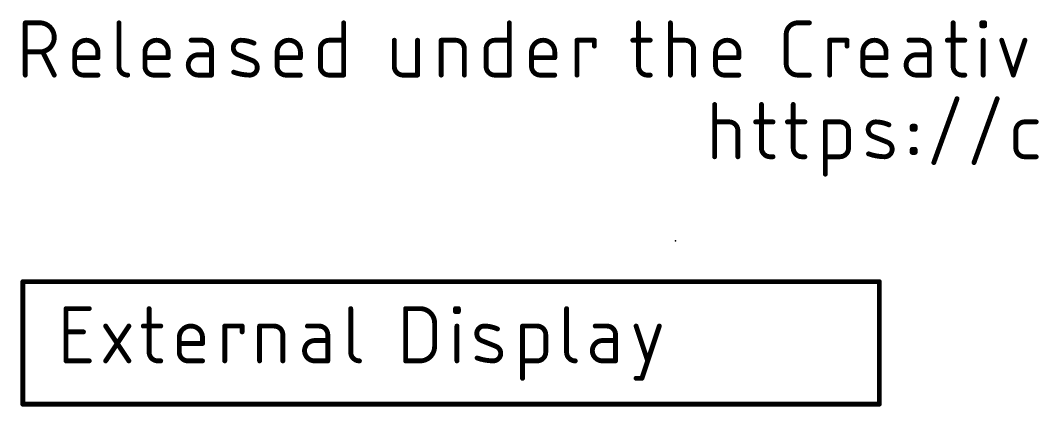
# Model space of a CAD drawing. Extents: x -31.8 to 54.9, y -15.3 to 25.5.
# Drawn here: x -31.83 to -0.12, y -15.32 to -3.3 of the extents above; entities that cross this region are included whole.
import ezdxf

# ---------------------------------------------------------------- set-up
doc = ezdxf.new("R2010")
doc.units = 0
doc.layers.add('23', color=53, linetype='CONTINUOUS')
doc.layers.add('51', color=53, linetype='CONTINUOUS')

msp = doc.modelspace()

# ---------------------------------------------------------------- linework, layer by layer
at = {"layer": '23'}
for p in [(-11.43, -10.16), (-19.05, -15.24)]:
    msp.add_point(p, dxfattribs=at)
at = {"layer": '51', "const_width": 0.1524}
for points in [[(-31.6738, -5.0038), (-31.6738, -3.3782)], [(-31.6738, -3.3782), (-31.2222, -3.3782)], [(-28.7553, -3.3782), (-28.7553, -4.7329)], [(-21.7593, -3.3782), (-21.7593, -5.0038)], [(-16.601, -3.3782), (-16.601, -5.0038)], [(-12.5759, -3.3782), (-12.5759, -4.7329)], [(-11.5847, -5.0038), (-11.5847, -3.3782)], [(-7.6183, -3.3782), (-7.2571, -3.3782)], [(-2.7803, -3.3782), (-2.7803, -4.7329)], [(-1.8899, -3.4685), (-1.8899, -3.3782)], [(-1.8899, -3.3782), (-1.7996, -3.3782)], [(-1.7996, -3.4685), (-1.8899, -3.4685)], [(-1.7996, -3.3782), (-1.7996, -3.4685)], [(-7.9796, -4.6426), (-7.9796, -3.7394)], [(-26.1464, -3.9201), (-26.5077, -3.9201)], [(-25.8755, -5.0038), (-25.8755, -4.191)], [(-22.4818, -4.7329), (-22.4818, -4.191)], [(-22.2108, -3.9201), (-21.7593, -3.9201)], [(-20.1819, -3.9201), (-20.1819, -4.7329)], [(-19.4594, -5.0038), (-19.4594, -3.9201)], [(-18.7229, -5.0038), (-18.7229, -3.9201)], [(-18.7229, -3.9201), (-18.2714, -3.9201)], [(-18.0005, -4.191), (-18.0005, -5.0038)], [(-17.3235, -4.7329), (-17.3235, -4.191)], [(-17.0525, -3.9201), (-16.601, -3.9201)], [(-14.494, -5.0038), (-14.494, -3.9201)], [(-14.494, -3.9201), (-13.9522, -3.9201)], [(-13.9522, -3.9201), (-13.9522, -4.1007)], [(-12.7565, -3.9201), (-12.2146, -3.9201)], [(-11.5847, -3.9201), (-11.1331, -3.9201)], [(-10.8622, -4.191), (-10.8622, -5.0038)], [(-6.6263, -5.0038), (-6.6263, -3.9201)], [(-6.6263, -3.9201), (-6.0845, -3.9201)], [(-6.0845, -3.9201), (-6.0845, -4.1007)], [(-3.7938, -3.9201), (-4.155, -3.9201)], [(-3.5229, -5.0038), (-3.5229, -4.191)], [(-2.9609, -3.9201), (-2.4191, -3.9201)], [(-1.8447, -5.0038), (-1.8447, -3.9201)], [(-1.2681, -3.9201), (-0.9069, -5.0038)], [(-0.9069, -5.0038), (-0.5456, -3.9201)], [(-31.2222, -4.2813), (-31.6738, -4.2813)], [(-30.7707, -5.0038), (-31.1319, -4.2813)], [(-30.1337, -4.7329), (-30.1337, -4.2813)], [(-29.4112, -4.4619), (-30.1337, -4.4619)], [(-29.4112, -4.2813), (-29.4112, -4.4619)], [(-27.9454, -4.7329), (-27.9454, -4.2813)], [(-27.2229, -4.4619), (-27.9454, -4.4619)], [(-27.2229, -4.2813), (-27.2229, -4.4619)], [(-25.8755, -4.3716), (-26.2819, -4.3716)], [(-24.5968, -4.5522), (-25.0484, -4.3716)], [(-23.8291, -4.7329), (-23.8291, -4.2813)], [(-23.1067, -4.4619), (-23.8291, -4.4619)], [(-23.1067, -4.2813), (-23.1067, -4.4619)], [(-15.9093, -4.7329), (-15.9093, -4.2813)], [(-15.1868, -4.4619), (-15.9093, -4.4619)], [(-15.1868, -4.2813), (-15.1868, -4.4619)], [(-10.1779, -4.7329), (-10.1779, -4.2813)], [(-9.4554, -4.4619), (-10.1779, -4.4619)], [(-9.4554, -4.2813), (-9.4554, -4.4619)], [(-5.5927, -4.7329), (-5.5927, -4.2813)], [(-4.8702, -4.4619), (-5.5927, -4.4619)], [(-4.8702, -4.2813), (-4.8702, -4.4619)], [(-3.5229, -4.3716), (-3.9293, -4.3716)], [(-29.4112, -5.0038), (-29.8628, -5.0038)], [(-27.2229, -5.0038), (-27.6744, -5.0038)], [(-26.2819, -5.0038), (-25.8755, -5.0038)], [(-23.1067, -5.0038), (-23.5582, -5.0038)], [(-21.7593, -5.0038), (-22.2108, -5.0038)], [(-19.9109, -5.0038), (-19.4594, -5.0038)], [(-16.601, -5.0038), (-17.0525, -5.0038)], [(-15.1868, -5.0038), (-15.6384, -5.0038)], [(-12.3049, -5.0038), (-12.2146, -5.0038)], [(-9.4554, -5.0038), (-9.907, -5.0038)], [(-7.2571, -5.0038), (-7.6183, -5.0038)], [(-4.8702, -5.0038), (-5.3218, -5.0038)], [(-3.9293, -5.0038), (-3.5229, -5.0038)], [(-2.5094, -5.0038), (-2.4191, -5.0038)], [(-3.3819, -7.7244), (-2.6594, -5.7376)], [(-2.1314, -7.7244), (-1.4089, -5.7376)], [(-10.2075, -7.5438), (-10.2075, -5.9182)], [(-8.7498, -5.9182), (-8.7498, -7.2729)], [(-7.7598, -5.9182), (-7.7598, -7.2729)], [(-10.2075, -6.4601), (-9.756, -6.4601)], [(-9.485, -6.731), (-9.485, -7.5438)], [(-8.9304, -6.4601), (-8.3886, -6.4601)], [(-7.9405, -6.4601), (-7.3986, -6.4601)], [(-6.7613, -8.0857), (-6.7613, -6.4601)], [(-6.7613, -6.4601), (-6.3098, -6.4601)], [(-6.0388, -6.731), (-6.0388, -7.2729)], [(-4.0558, -6.6858), (-4.0558, -6.5955)], [(-4.0558, -6.5955), (-3.9655, -6.5955)], [(-3.9655, -6.6858), (-4.0558, -6.6858)], [(-3.9655, -6.5955), (-3.9655, -6.6858)], [(-0.827, -7.2729), (-0.827, -6.731)], [(-0.5561, -6.4601), (-0.1949, -6.4601)], [(-4.8269, -7.0922), (-5.2785, -6.9116)], [(-4.0558, -7.4083), (-4.0558, -7.318)], [(-4.0558, -7.318), (-3.9655, -7.318)], [(-3.9655, -7.318), (-3.9655, -7.4083)], [(-8.4789, -7.5438), (-8.3886, -7.5438)], [(-7.4889, -7.5438), (-7.3986, -7.5438)], [(-6.3098, -7.5438), (-6.7613, -7.5438)], [(-3.9655, -7.4083), (-4.0558, -7.4083)], [(-0.1949, -7.5438), (-0.5561, -7.5438)], [(-31.75, -15.24), (-31.75, -11.43)], [(-31.75, -11.43), (-5.08, -11.43)], [(-5.08, -11.43), (-5.08, -15.24)], [(-30.4038, -13.8938), (-30.4038, -12.2682)], [(-30.4038, -12.2682), (-29.6813, -12.2682)], [(-27.8167, -12.2682), (-27.8167, -13.6229)], [(-21.5393, -12.2682), (-21.5393, -13.6229)], [(-19.8297, -13.8938), (-19.8297, -12.2682)], [(-19.8297, -12.2682), (-19.3781, -12.2682)], [(-18.277, -12.3585), (-18.277, -12.2682)], [(-18.277, -12.2682), (-18.1867, -12.2682)], [(-18.1867, -12.3585), (-18.277, -12.3585)], [(-18.1867, -12.2682), (-18.1867, -12.3585)], [(-14.8179, -12.2682), (-14.8179, -13.6229)], [(-18.9266, -12.7198), (-18.9266, -13.4422)], [(-30.4038, -12.9907), (-29.8619, -12.9907)], [(-29.1702, -13.8938), (-28.4477, -12.8101)], [(-29.1702, -12.8101), (-28.4477, -13.8938)], [(-27.9973, -12.8101), (-27.4554, -12.8101)], [(-25.4623, -13.8938), (-25.4623, -12.8101)], [(-25.4623, -12.8101), (-24.9204, -12.8101)], [(-24.9204, -12.8101), (-24.9204, -12.9907)], [(-24.3766, -13.8938), (-24.3766, -12.8101)], [(-24.3766, -12.8101), (-23.9251, -12.8101)], [(-22.5256, -12.8101), (-22.8868, -12.8101)], [(-18.2318, -13.8938), (-18.2318, -12.8101)], [(-16.1889, -14.4357), (-16.1889, -12.8101)], [(-16.1889, -12.8101), (-15.7374, -12.8101)], [(-13.5637, -12.8101), (-13.9249, -12.8101)], [(-12.6532, -12.8101), (-12.292, -13.8938)], [(-12.4726, -14.4357), (-11.9307, -12.8101)], [(-26.8776, -13.6229), (-26.8776, -13.1713)], [(-26.1551, -13.3519), (-26.8776, -13.3519)], [(-26.1551, -13.1713), (-26.1551, -13.3519)], [(-23.6541, -13.081), (-23.6541, -13.8938)], [(-22.2546, -13.2616), (-22.661, -13.2616)], [(-22.2546, -13.8938), (-22.2546, -13.081)], [(-17.0161, -13.4422), (-17.4676, -13.2616)], [(-15.4665, -13.081), (-15.4665, -13.6229)], [(-13.2927, -13.2616), (-13.6991, -13.2616)], [(-13.2927, -13.8938), (-13.2927, -13.081)], [(-29.6813, -13.8938), (-30.4038, -13.8938)], [(-27.5458, -13.8938), (-27.4554, -13.8938)], [(-26.1551, -13.8938), (-26.6067, -13.8938)], [(-22.661, -13.8938), (-22.2546, -13.8938)], [(-19.3781, -13.8938), (-19.8297, -13.8938)], [(-15.7374, -13.8938), (-16.1889, -13.8938)], [(-13.6991, -13.8938), (-13.2927, -13.8938)], [(-12.6532, -14.4357), (-12.4726, -14.4357)], [(-5.08, -15.24), (-31.75, -15.24)]]:
    msp.add_lwpolyline(points, dxfattribs=at)
at = {"layer": '51'}
for points, const_width in [([(-31.6357, -3.3782, 1), (-31.7119, -3.3782)], 0.0762), ([(-31.6738, -3.3401, 1), (-31.6738, -3.4163)], 0.0762), ([(-31.2222, -4.2813, 1), (-31.2222, -3.3782)], 0.1524), ([(-31.2222, -3.3401, 1), (-31.2222, -3.4163)], 0.0762), ([(-31.2222, -3.4163, 1), (-31.2222, -3.3401)], 0.0762), ([(-28.7172, -3.3782, 1), (-28.7934, -3.3782)], 0.0762), ([(-21.7212, -3.3782, 1), (-21.7974, -3.3782)], 0.0762), ([(-16.5629, -3.3782, 1), (-16.6391, -3.3782)], 0.0762), ([(-12.5378, -3.3782, 1), (-12.614, -3.3782)], 0.0762), ([(-11.5466, -3.3782, 1), (-11.6228, -3.3782)], 0.0762), ([(-7.6183, -3.3782, 0.4142), (-7.9796, -3.7394)], 0.1524), ([(-7.6183, -3.3401, 1), (-7.6183, -3.4163)], 0.0762), ([(-7.6183, -3.4163, 1), (-7.6183, -3.3401)], 0.0762), ([(-7.2571, -3.4163, 1), (-7.2571, -3.3401)], 0.0762), ([(-2.7422, -3.3782, 1), (-2.8184, -3.3782)], 0.0762), ([(-1.8518, -3.3782, 1), (-1.928, -3.3782)], 0.0762), ([(-1.8899, -3.3401, 1), (-1.8899, -3.4163)], 0.0762), ([(-1.8899, -3.4304, 1), (-1.8899, -3.5066)], 0.0762), ([(-1.928, -3.4685, 1), (-1.8518, -3.4685)], 0.0762), ([(-1.7615, -3.3782, 1), (-1.8377, -3.3782)], 0.0762), ([(-1.8377, -3.4685, 1), (-1.7615, -3.4685)], 0.0762), ([(-1.7996, -3.4163, 1), (-1.7996, -3.3401)], 0.0762), ([(-1.7996, -3.5066, 1), (-1.7996, -3.4304)], 0.0762), ([(-7.9415, -3.7394, 1), (-8.0177, -3.7394)], 0.0762), ([(-8.0177, -3.7394, 1), (-7.9415, -3.7394)], 0.0762), ([(-29.4112, -4.2813, 1), (-30.1337, -4.2813)], 0.1524), ([(-27.2229, -4.2813, 1), (-27.9454, -4.2813)], 0.1524), ([(-26.5077, -3.882, 1), (-26.5077, -3.9582)], 0.0762), ([(-25.8755, -4.191, 0.4142), (-26.1464, -3.9201)], 0.1524), ([(-26.1464, -3.882, 1), (-26.1464, -3.9582)], 0.0762), ([(-26.1464, -3.9582, 1), (-26.1464, -3.882)], 0.0762), ([(-25.8374, -4.191, 1), (-25.9136, -4.191)], 0.0762), ([(-24.9581, -3.9201, 0.8318), (-25.0484, -4.3716)], 0.1524), ([(-24.5517, -4.0104, 0.1026), (-24.9581, -3.9201)], 0.1524), ([(-24.9575, -3.882, 1), (-24.9586, -3.9582)], 0.0762), ([(-24.9586, -3.9582, 1), (-24.9575, -3.882)], 0.0762), ([(-24.5673, -4.0451, 1), (-24.536, -3.9756)], 0.0762), ([(-23.1067, -4.2813, 1), (-23.8291, -4.2813)], 0.1524), ([(-22.2108, -3.9201, 0.4142), (-22.4818, -4.191)], 0.1524), ([(-22.4437, -4.191, 1), (-22.5199, -4.191)], 0.0762), ([(-22.2108, -3.882, 1), (-22.2108, -3.9582)], 0.0762), ([(-22.2108, -3.9582, 1), (-22.2108, -3.882)], 0.0762), ([(-21.7593, -3.9582, 1), (-21.7593, -3.882)], 0.0762), ([(-20.1438, -3.9201, 1), (-20.22, -3.9201)], 0.0762), ([(-19.4213, -3.9201, 1), (-19.4975, -3.9201)], 0.0762), ([(-18.6848, -3.9201, 1), (-18.761, -3.9201)], 0.0762), ([(-18.7229, -3.882, 1), (-18.7229, -3.9582)], 0.0762), ([(-18.0005, -4.191, 0.4142), (-18.2714, -3.9201)], 0.1524), ([(-18.2714, -3.882, 1), (-18.2714, -3.9582)], 0.0762), ([(-18.2714, -3.9582, 1), (-18.2714, -3.882)], 0.0762), ([(-17.9624, -4.191, 1), (-18.0386, -4.191)], 0.0762), ([(-17.0525, -3.9201, 0.4142), (-17.3235, -4.191)], 0.1524), ([(-17.2854, -4.191, 1), (-17.3616, -4.191)], 0.0762), ([(-17.0525, -3.882, 1), (-17.0525, -3.9582)], 0.0762), ([(-17.0525, -3.9582, 1), (-17.0525, -3.882)], 0.0762), ([(-16.601, -3.9582, 1), (-16.601, -3.882)], 0.0762), ([(-15.1868, -4.2813, 1), (-15.9093, -4.2813)], 0.1524), ([(-14.4559, -3.9201, 1), (-14.5321, -3.9201)], 0.0762), ([(-14.494, -3.882, 1), (-14.494, -3.9582)], 0.0762), ([(-13.9141, -3.9201, 1), (-13.9903, -3.9201)], 0.0762), ([(-13.9903, -4.1007, 1), (-13.9141, -4.1007)], 0.0762), ([(-13.9522, -3.9582, 1), (-13.9522, -3.882)], 0.0762), ([(-12.7565, -3.882, 1), (-12.7565, -3.9582)], 0.0762), ([(-12.2146, -3.9582, 1), (-12.2146, -3.882)], 0.0762), ([(-11.5847, -3.882, 1), (-11.5847, -3.9582)], 0.0762), ([(-10.8622, -4.191, 0.4142), (-11.1331, -3.9201)], 0.1524), ([(-11.1331, -3.882, 1), (-11.1331, -3.9582)], 0.0762), ([(-11.1331, -3.9582, 1), (-11.1331, -3.882)], 0.0762), ([(-10.8241, -4.191, 1), (-10.9003, -4.191)], 0.0762), ([(-9.4554, -4.2813, 1), (-10.1779, -4.2813)], 0.1524), ([(-6.5882, -3.9201, 1), (-6.6644, -3.9201)], 0.0762), ([(-6.6263, -3.882, 1), (-6.6263, -3.9582)], 0.0762), ([(-6.0464, -3.9201, 1), (-6.1226, -3.9201)], 0.0762), ([(-6.1226, -4.1007, 1), (-6.0464, -4.1007)], 0.0762), ([(-6.0845, -3.9582, 1), (-6.0845, -3.882)], 0.0762), ([(-4.8702, -4.2813, 1), (-5.5927, -4.2813)], 0.1524), ([(-4.155, -3.882, 1), (-4.155, -3.9582)], 0.0762), ([(-3.5229, -4.191, 0.4142), (-3.7938, -3.9201)], 0.1524), ([(-3.7938, -3.882, 1), (-3.7938, -3.9582)], 0.0762), ([(-3.7938, -3.9582, 1), (-3.7938, -3.882)], 0.0762), ([(-3.4848, -4.191, 1), (-3.561, -4.191)], 0.0762), ([(-2.9609, -3.882, 1), (-2.9609, -3.9582)], 0.0762), ([(-2.4191, -3.9582, 1), (-2.4191, -3.882)], 0.0762), ([(-1.8066, -3.9201, 1), (-1.8828, -3.9201)], 0.0762), ([(-1.232, -3.908, 1), (-1.3042, -3.9321)], 0.0762), ([(-0.5095, -3.9321, 1), (-0.5818, -3.908)], 0.0762), ([(-31.6738, -4.2432, 1), (-31.6738, -4.3194)], 0.0762), ([(-31.2222, -4.2432, 1), (-31.2222, -4.3194)], 0.0762), ([(-31.2222, -4.3194, 1), (-31.2222, -4.2432)], 0.0762), ([(-31.0979, -4.2643, 1), (-31.166, -4.2984)], 0.0762), ([(-30.0956, -4.2813, 1), (-30.1718, -4.2813)], 0.0762), ([(-30.1718, -4.2813, 1), (-30.0956, -4.2813)], 0.0762), ([(-30.1337, -4.4238, 1), (-30.1337, -4.5)], 0.0762), ([(-29.3731, -4.2813, 1), (-29.4493, -4.2813)], 0.0762), ([(-29.4493, -4.2813, 1), (-29.3731, -4.2813)], 0.0762), ([(-29.4493, -4.4619, 1), (-29.3731, -4.4619)], 0.0762), ([(-29.4112, -4.5, 1), (-29.4112, -4.4238)], 0.0762), ([(-27.9073, -4.2813, 1), (-27.9835, -4.2813)], 0.0762), ([(-27.9835, -4.2813, 1), (-27.9073, -4.2813)], 0.0762), ([(-27.9454, -4.4238, 1), (-27.9454, -4.5)], 0.0762), ([(-27.1848, -4.2813, 1), (-27.261, -4.2813)], 0.0762), ([(-27.261, -4.2813, 1), (-27.1848, -4.2813)], 0.0762), ([(-27.261, -4.4619, 1), (-27.1848, -4.4619)], 0.0762), ([(-27.2229, -4.5, 1), (-27.2229, -4.4238)], 0.0762), ([(-26.2819, -4.3716, 1), (-26.2819, -5.0038)], 0.1524), ([(-26.2819, -4.3335, 1), (-26.2819, -4.4097)], 0.0762), ([(-26.2819, -4.4097, 1), (-26.2819, -4.3335)], 0.0762), ([(-25.9136, -4.191, 1), (-25.8374, -4.191)], 0.0762), ([(-25.8755, -4.4097, 1), (-25.8755, -4.3335)], 0.0762), ([(-25.0342, -4.3363, 1), (-25.0625, -4.407)], 0.0762), ([(-25.0625, -4.407, 1), (-25.0342, -4.3362)], 0.0762), ([(-23.791, -4.2813, 1), (-23.8672, -4.2813)], 0.0762), ([(-23.8672, -4.2813, 1), (-23.791, -4.2813)], 0.0762), ([(-23.8291, -4.4238, 1), (-23.8291, -4.5)], 0.0762), ([(-23.0686, -4.2813, 1), (-23.1448, -4.2813)], 0.0762), ([(-23.1448, -4.2813, 1), (-23.0686, -4.2813)], 0.0762), ([(-23.1448, -4.4619, 1), (-23.0686, -4.4619)], 0.0762), ([(-23.1067, -4.5, 1), (-23.1067, -4.4238)], 0.0762), ([(-22.5199, -4.191, 1), (-22.4437, -4.191)], 0.0762), ([(-18.0386, -4.191, 1), (-17.9624, -4.191)], 0.0762), ([(-17.3616, -4.191, 1), (-17.2854, -4.191)], 0.0762), ([(-15.8712, -4.2813, 1), (-15.9474, -4.2813)], 0.0762), ([(-15.9474, -4.2813, 1), (-15.8712, -4.2813)], 0.0762), ([(-15.9093, -4.4238, 1), (-15.9093, -4.5)], 0.0762), ([(-15.1487, -4.2813, 1), (-15.2249, -4.2813)], 0.0762), ([(-15.2249, -4.2813, 1), (-15.1487, -4.2813)], 0.0762), ([(-15.2249, -4.4619, 1), (-15.1487, -4.4619)], 0.0762), ([(-15.1868, -4.5, 1), (-15.1868, -4.4238)], 0.0762), ([(-10.9003, -4.191, 1), (-10.8241, -4.191)], 0.0762), ([(-10.1398, -4.2813, 1), (-10.216, -4.2813)], 0.0762), ([(-10.216, -4.2813, 1), (-10.1398, -4.2813)], 0.0762), ([(-10.1779, -4.4238, 1), (-10.1779, -4.5)], 0.0762), ([(-9.4173, -4.2813, 1), (-9.4935, -4.2813)], 0.0762), ([(-9.4935, -4.2813, 1), (-9.4173, -4.2813)], 0.0762), ([(-9.4935, -4.4619, 1), (-9.4173, -4.4619)], 0.0762), ([(-9.4554, -4.5, 1), (-9.4554, -4.4238)], 0.0762), ([(-5.5546, -4.2813, 1), (-5.6308, -4.2813)], 0.0762), ([(-5.6308, -4.2813, 1), (-5.5546, -4.2813)], 0.0762), ([(-5.5927, -4.4238, 1), (-5.5927, -4.5)], 0.0762), ([(-4.8321, -4.2813, 1), (-4.9083, -4.2813)], 0.0762), ([(-4.9083, -4.2813, 1), (-4.8321, -4.2813)], 0.0762), ([(-4.9083, -4.4619, 1), (-4.8321, -4.4619)], 0.0762), ([(-4.8702, -4.5, 1), (-4.8702, -4.4238)], 0.0762), ([(-3.9293, -4.3716, 1), (-3.9293, -5.0038)], 0.1524), ([(-3.9293, -4.3335, 1), (-3.9293, -4.4097)], 0.0762), ([(-3.9293, -4.4097, 1), (-3.9293, -4.3335)], 0.0762), ([(-3.561, -4.191, 1), (-3.4848, -4.191)], 0.0762), ([(-3.5229, -4.4097, 1), (-3.5229, -4.3335)], 0.0762), ([(-30.1337, -4.7329, 0.4142), (-29.8628, -5.0038)], 0.1524), ([(-30.0956, -4.7329, 1), (-30.1718, -4.7329)], 0.0762), ([(-30.1718, -4.7329, 1), (-30.0956, -4.7329)], 0.0762), ([(-28.7553, -4.7329, 0.4142), (-28.4844, -5.0038)], 0.1524), ([(-28.7172, -4.7329, 1), (-28.7934, -4.7329)], 0.0762), ([(-28.7934, -4.7329, 1), (-28.7172, -4.7329)], 0.0762), ([(-27.9454, -4.7329, 0.4142), (-27.6744, -5.0038)], 0.1524), ([(-27.9073, -4.7329, 1), (-27.9835, -4.7329)], 0.0762), ([(-27.9835, -4.7329, 1), (-27.9073, -4.7329)], 0.0762), ([(-24.6871, -5.0038, 0.8318), (-24.5968, -4.5522)], 0.1524), ([(-24.5827, -4.5169, 1), (-24.611, -4.5876)], 0.0762), ([(-24.611, -4.5876, 1), (-24.5827, -4.5169)], 0.0762), ([(-23.8291, -4.7329, 0.4142), (-23.5582, -5.0038)], 0.1524), ([(-23.791, -4.7329, 1), (-23.8672, -4.7329)], 0.0762), ([(-23.8672, -4.7329, 1), (-23.791, -4.7329)], 0.0762), ([(-22.4818, -4.7329, 0.4142), (-22.2108, -5.0038)], 0.1524), ([(-22.4437, -4.7329, 1), (-22.5199, -4.7329)], 0.0762), ([(-22.5199, -4.7329, 1), (-22.4437, -4.7329)], 0.0762), ([(-20.1819, -4.7329, 0.4142), (-19.9109, -5.0038)], 0.1524), ([(-20.1438, -4.7329, 1), (-20.22, -4.7329)], 0.0762), ([(-20.22, -4.7329, 1), (-20.1438, -4.7329)], 0.0762), ([(-17.3235, -4.7329, 0.4142), (-17.0525, -5.0038)], 0.1524), ([(-17.2854, -4.7329, 1), (-17.3616, -4.7329)], 0.0762), ([(-17.3616, -4.7329, 1), (-17.2854, -4.7329)], 0.0762), ([(-15.9093, -4.7329, 0.4142), (-15.6384, -5.0038)], 0.1524), ([(-15.8712, -4.7329, 1), (-15.9474, -4.7329)], 0.0762), ([(-15.9474, -4.7329, 1), (-15.8712, -4.7329)], 0.0762), ([(-12.5759, -4.7329, 0.4142), (-12.3049, -5.0038)], 0.1524), ([(-12.5378, -4.7329, 1), (-12.614, -4.7329)], 0.0762), ([(-12.614, -4.7329, 1), (-12.5378, -4.7329)], 0.0762), ([(-10.1779, -4.7329, 0.4142), (-9.907, -5.0038)], 0.1524), ([(-10.1398, -4.7329, 1), (-10.216, -4.7329)], 0.0762), ([(-10.216, -4.7329, 1), (-10.1398, -4.7329)], 0.0762), ([(-7.9796, -4.6426, 0.4142), (-7.6183, -5.0038)], 0.1524), ([(-7.9415, -4.6426, 1), (-8.0177, -4.6426)], 0.0762), ([(-8.0177, -4.6426, 1), (-7.9415, -4.6426)], 0.0762), ([(-5.5927, -4.7329, 0.4142), (-5.3218, -5.0038)], 0.1524), ([(-5.5546, -4.7329, 1), (-5.6308, -4.7329)], 0.0762), ([(-5.6308, -4.7329, 1), (-5.5546, -4.7329)], 0.0762), ([(-2.7803, -4.7329, 0.4142), (-2.5094, -5.0038)], 0.1524), ([(-2.7422, -4.7329, 1), (-2.8184, -4.7329)], 0.0762), ([(-2.8184, -4.7329, 1), (-2.7422, -4.7329)], 0.0762), ([(-31.7119, -5.0038, 1), (-31.6357, -5.0038)], 0.0762), ([(-30.8048, -5.0208, 1), (-30.7366, -4.9868)], 0.0762), ([(-29.8628, -4.9657, 1), (-29.8628, -5.0419)], 0.0762), ([(-29.8628, -5.0419, 1), (-29.8628, -4.9657)], 0.0762), ([(-29.4112, -5.0419, 1), (-29.4112, -4.9657)], 0.0762), ([(-28.4844, -5.0419, 1), (-28.4844, -4.9657)], 0.0762), ([(-27.6744, -4.9657, 1), (-27.6744, -5.0419)], 0.0762), ([(-27.6744, -5.0419, 1), (-27.6744, -4.9657)], 0.0762), ([(-27.2229, -5.0419, 1), (-27.2229, -4.9657)], 0.0762), ([(-26.2819, -4.9657, 1), (-26.2819, -5.0419)], 0.0762), ([(-26.2819, -5.0419, 1), (-26.2819, -4.9657)], 0.0762), ([(-25.9136, -5.0038, 1), (-25.8374, -5.0038)], 0.0762), ([(-25.8755, -5.0419, 1), (-25.8755, -4.9657)], 0.0762), ([(-25.1709, -4.8776, 1), (-25.1967, -4.9493)], 0.0762), ([(-25.1838, -4.9135, 0.083), (-24.6871, -5.0038)], 0.1524), ([(-24.6866, -4.9657, 1), (-24.6877, -5.0419)], 0.0762), ([(-24.6877, -5.0419, 1), (-24.6866, -4.9657)], 0.0762), ([(-23.5582, -4.9657, 1), (-23.5582, -5.0419)], 0.0762), ([(-23.5582, -5.0419, 1), (-23.5582, -4.9657)], 0.0762), ([(-23.1067, -5.0419, 1), (-23.1067, -4.9657)], 0.0762), ([(-22.2108, -4.9657, 1), (-22.2108, -5.0419)], 0.0762), ([(-22.2108, -5.0419, 1), (-22.2108, -4.9657)], 0.0762), ([(-21.7974, -5.0038, 1), (-21.7212, -5.0038)], 0.0762), ([(-21.7593, -5.0419, 1), (-21.7593, -4.9657)], 0.0762), ([(-19.9109, -4.9657, 1), (-19.9109, -5.0419)], 0.0762), ([(-19.9109, -5.0419, 1), (-19.9109, -4.9657)], 0.0762), ([(-19.4975, -5.0038, 1), (-19.4213, -5.0038)], 0.0762), ([(-19.4594, -5.0419, 1), (-19.4594, -4.9657)], 0.0762), ([(-18.761, -5.0038, 1), (-18.6848, -5.0038)], 0.0762), ([(-18.0386, -5.0038, 1), (-17.9624, -5.0038)], 0.0762), ([(-17.0525, -4.9657, 1), (-17.0525, -5.0419)], 0.0762), ([(-17.0525, -5.0419, 1), (-17.0525, -4.9657)], 0.0762), ([(-16.6391, -5.0038, 1), (-16.5629, -5.0038)], 0.0762), ([(-16.601, -5.0419, 1), (-16.601, -4.9657)], 0.0762), ([(-15.6384, -4.9657, 1), (-15.6384, -5.0419)], 0.0762), ([(-15.6384, -5.0419, 1), (-15.6384, -4.9657)], 0.0762), ([(-15.1868, -5.0419, 1), (-15.1868, -4.9657)], 0.0762), ([(-14.5321, -5.0038, 1), (-14.4559, -5.0038)], 0.0762), ([(-12.3049, -4.9657, 1), (-12.3049, -5.0419)], 0.0762), ([(-12.3049, -5.0419, 1), (-12.3049, -4.9657)], 0.0762), ([(-12.2146, -5.0419, 1), (-12.2146, -4.9657)], 0.0762), ([(-11.6228, -5.0038, 1), (-11.5466, -5.0038)], 0.0762), ([(-10.9003, -5.0038, 1), (-10.8241, -5.0038)], 0.0762), ([(-9.907, -4.9657, 1), (-9.907, -5.0419)], 0.0762), ([(-9.907, -5.0419, 1), (-9.907, -4.9657)], 0.0762), ([(-9.4554, -5.0419, 1), (-9.4554, -4.9657)], 0.0762), ([(-7.6183, -4.9657, 1), (-7.6183, -5.0419)], 0.0762), ([(-7.6183, -5.0419, 1), (-7.6183, -4.9657)], 0.0762), ([(-7.2571, -5.0419, 1), (-7.2571, -4.9657)], 0.0762), ([(-6.6644, -5.0038, 1), (-6.5882, -5.0038)], 0.0762), ([(-5.3218, -4.9657, 1), (-5.3218, -5.0419)], 0.0762), ([(-5.3218, -5.0419, 1), (-5.3218, -4.9657)], 0.0762), ([(-4.8702, -5.0419, 1), (-4.8702, -4.9657)], 0.0762), ([(-3.9293, -4.9657, 1), (-3.9293, -5.0419)], 0.0762), ([(-3.9293, -5.0419, 1), (-3.9293, -4.9657)], 0.0762), ([(-3.561, -5.0038, 1), (-3.4848, -5.0038)], 0.0762), ([(-3.5229, -5.0419, 1), (-3.5229, -4.9657)], 0.0762), ([(-2.5094, -4.9657, 1), (-2.5094, -5.0419)], 0.0762), ([(-2.5094, -5.0419, 1), (-2.5094, -4.9657)], 0.0762), ([(-2.4191, -5.0419, 1), (-2.4191, -4.9657)], 0.0762), ([(-1.8828, -5.0038, 1), (-1.8066, -5.0038)], 0.0762), ([(-0.943, -4.9918, 1), (-0.8707, -5.0158)], 0.0762), ([(-0.943, -5.0158, 1), (-0.8707, -4.9918)], 0.0762), ([(-2.6236, -5.7506, 1), (-2.6952, -5.7246)], 0.0762), ([(-1.3731, -5.7506, 1), (-1.4447, -5.7246)], 0.0762), ([(-10.1694, -5.9182, 1), (-10.2456, -5.9182)], 0.0762), ([(-8.7117, -5.9182, 1), (-8.7879, -5.9182)], 0.0762), ([(-7.7217, -5.9182, 1), (-7.7979, -5.9182)], 0.0762), ([(-10.2075, -6.422, 1), (-10.2075, -6.4982)], 0.0762), ([(-9.485, -6.731, 0.4142), (-9.756, -6.4601)], 0.1524), ([(-9.756, -6.422, 1), (-9.756, -6.4982)], 0.0762), ([(-9.756, -6.4982, 1), (-9.756, -6.422)], 0.0762), ([(-9.4469, -6.731, 1), (-9.5231, -6.731)], 0.0762), ([(-8.9304, -6.422, 1), (-8.9304, -6.4982)], 0.0762), ([(-8.3886, -6.4982, 1), (-8.3886, -6.422)], 0.0762), ([(-7.9405, -6.422, 1), (-7.9405, -6.4982)], 0.0762), ([(-7.3986, -6.4982, 1), (-7.3986, -6.422)], 0.0762), ([(-6.7232, -6.4601, 1), (-6.7994, -6.4601)], 0.0762), ([(-6.7613, -6.422, 1), (-6.7613, -6.4982)], 0.0762), ([(-6.0388, -6.731, 0.4142), (-6.3098, -6.4601)], 0.1524), ([(-6.3098, -6.422, 1), (-6.3098, -6.4982)], 0.0762), ([(-6.3098, -6.4982, 1), (-6.3098, -6.422)], 0.0762), ([(-6.0007, -6.731, 1), (-6.0769, -6.731)], 0.0762), ([(-5.1882, -6.4601, 0.8318), (-5.2785, -6.9116)], 0.1524), ([(-4.7818, -6.5504, 0.1026), (-5.1882, -6.4601)], 0.1524), ([(-5.1876, -6.422, 1), (-5.1887, -6.4982)], 0.0762), ([(-5.1887, -6.4982, 1), (-5.1876, -6.422)], 0.0762), ([(-4.7974, -6.5851, 1), (-4.7661, -6.5156)], 0.0762), ([(-4.0177, -6.5955, 1), (-4.0939, -6.5955)], 0.0762), ([(-4.0558, -6.5574, 1), (-4.0558, -6.6336)], 0.0762), ([(-4.0558, -6.6477, 1), (-4.0558, -6.7239)], 0.0762), ([(-4.0939, -6.6858, 1), (-4.0177, -6.6858)], 0.0762), ([(-3.9274, -6.5955, 1), (-4.0036, -6.5955)], 0.0762), ([(-4.0036, -6.6858, 1), (-3.9274, -6.6858)], 0.0762), ([(-3.9655, -6.6336, 1), (-3.9655, -6.5574)], 0.0762), ([(-3.9655, -6.7239, 1), (-3.9655, -6.6477)], 0.0762), ([(-0.5561, -6.4601, 0.4142), (-0.827, -6.731)], 0.1524), ([(-0.7889, -6.731, 1), (-0.8651, -6.731)], 0.0762), ([(-0.5561, -6.422, 1), (-0.5561, -6.4982)], 0.0762), ([(-0.5561, -6.4982, 1), (-0.5561, -6.422)], 0.0762), ([(-0.1949, -6.4982, 1), (-0.1949, -6.422)], 0.0762), ([(-9.5231, -6.731, 1), (-9.4469, -6.731)], 0.0762), ([(-6.0769, -6.731, 1), (-6.0007, -6.731)], 0.0762), ([(-5.2643, -6.8763, 1), (-5.2926, -6.947)], 0.0762), ([(-5.2926, -6.947, 1), (-5.2643, -6.8762)], 0.0762), ([(-0.8651, -6.731, 1), (-0.7889, -6.731)], 0.0762), ([(-8.7498, -7.2729, 0.4142), (-8.4789, -7.5438)], 0.1524), ([(-8.7117, -7.2729, 1), (-8.7879, -7.2729)], 0.0762), ([(-8.7879, -7.2729, 1), (-8.7117, -7.2729)], 0.0762), ([(-7.7598, -7.2729, 0.4142), (-7.4889, -7.5438)], 0.1524), ([(-7.7217, -7.2729, 1), (-7.7979, -7.2729)], 0.0762), ([(-7.7979, -7.2729, 1), (-7.7217, -7.2729)], 0.0762), ([(-6.3098, -7.5438, 0.4142), (-6.0388, -7.2729)], 0.1524), ([(-6.0007, -7.2729, 1), (-6.0769, -7.2729)], 0.0762), ([(-6.0769, -7.2729, 1), (-6.0007, -7.2729)], 0.0762), ([(-4.9172, -7.5438, 0.8318), (-4.8269, -7.0922)], 0.1524), ([(-4.8128, -7.0569, 1), (-4.8411, -7.1276)], 0.0762), ([(-4.8411, -7.1276, 1), (-4.8128, -7.0569)], 0.0762), ([(-4.0177, -7.318, 1), (-4.0939, -7.318)], 0.0762), ([(-4.0558, -7.2799, 1), (-4.0558, -7.3561)], 0.0762), ([(-3.9274, -7.318, 1), (-4.0036, -7.318)], 0.0762), ([(-3.9655, -7.3561, 1), (-3.9655, -7.2799)], 0.0762), ([(-0.827, -7.2729, 0.4142), (-0.5561, -7.5438)], 0.1524), ([(-0.7889, -7.2729, 1), (-0.8651, -7.2729)], 0.0762), ([(-0.8651, -7.2729, 1), (-0.7889, -7.2729)], 0.0762), ([(-10.2456, -7.5438, 1), (-10.1694, -7.5438)], 0.0762), ([(-9.5231, -7.5438, 1), (-9.4469, -7.5438)], 0.0762), ([(-8.4789, -7.5057, 1), (-8.4789, -7.5819)], 0.0762), ([(-8.4789, -7.5819, 1), (-8.4789, -7.5057)], 0.0762), ([(-8.3886, -7.5819, 1), (-8.3886, -7.5057)], 0.0762), ([(-7.4889, -7.5057, 1), (-7.4889, -7.5819)], 0.0762), ([(-7.4889, -7.5819, 1), (-7.4889, -7.5057)], 0.0762), ([(-7.3986, -7.5819, 1), (-7.3986, -7.5057)], 0.0762), ([(-6.7613, -7.5057, 1), (-6.7613, -7.5819)], 0.0762), ([(-6.3098, -7.5057, 1), (-6.3098, -7.5819)], 0.0762), ([(-6.3098, -7.5819, 1), (-6.3098, -7.5057)], 0.0762), ([(-5.401, -7.4176, 1), (-5.4268, -7.4893)], 0.0762), ([(-5.4139, -7.4535, 0.083), (-4.9172, -7.5438)], 0.1524), ([(-4.9167, -7.5057, 1), (-4.9178, -7.5819)], 0.0762), ([(-4.9178, -7.5819, 1), (-4.9167, -7.5057)], 0.0762), ([(-4.0558, -7.3702, 1), (-4.0558, -7.4464)], 0.0762), ([(-4.0939, -7.4083, 1), (-4.0177, -7.4083)], 0.0762), ([(-4.0036, -7.4083, 1), (-3.9274, -7.4083)], 0.0762), ([(-3.9655, -7.4464, 1), (-3.9655, -7.3702)], 0.0762), ([(-0.5561, -7.5057, 1), (-0.5561, -7.5819)], 0.0762), ([(-0.5561, -7.5819, 1), (-0.5561, -7.5057)], 0.0762), ([(-0.1949, -7.5819, 1), (-0.1949, -7.5057)], 0.0762), ([(-3.4177, -7.7114, 1), (-3.3461, -7.7374)], 0.0762), ([(-2.1672, -7.7114, 1), (-2.0956, -7.7374)], 0.0762), ([(-6.7994, -8.0857, 1), (-6.7232, -8.0857)], 0.0762), ([(-31.7119, -11.43, 1), (-31.7881, -11.43)], 0.0762), ([(-31.75, -11.3919, 1), (-31.75, -11.4681)], 0.0762), ([(-5.0419, -11.43, 1), (-5.1181, -11.43)], 0.0762), ([(-5.08, -11.4681, 1), (-5.08, -11.3919)], 0.0762), ([(-30.3657, -12.2682, 1), (-30.4419, -12.2682)], 0.0762), ([(-30.4038, -12.2301, 1), (-30.4038, -12.3063)], 0.0762), ([(-29.6813, -12.3063, 1), (-29.6813, -12.2301)], 0.0762), ([(-27.7786, -12.2682, 1), (-27.8548, -12.2682)], 0.0762), ([(-21.5012, -12.2682, 1), (-21.5774, -12.2682)], 0.0762), ([(-19.7916, -12.2682, 1), (-19.8678, -12.2682)], 0.0762), ([(-19.8297, -12.2301, 1), (-19.8297, -12.3063)], 0.0762), ([(-18.9266, -12.7198, 0.4142), (-19.3781, -12.2682)], 0.1524), ([(-19.3781, -12.2301, 1), (-19.3781, -12.3063)], 0.0762), ([(-19.3781, -12.3063, 1), (-19.3781, -12.2301)], 0.0762), ([(-18.2389, -12.2682, 1), (-18.3151, -12.2682)], 0.0762), ([(-18.277, -12.2301, 1), (-18.277, -12.3063)], 0.0762), ([(-18.277, -12.3204, 1), (-18.277, -12.3966)], 0.0762), ([(-18.3151, -12.3585, 1), (-18.2389, -12.3585)], 0.0762), ([(-18.1486, -12.2682, 1), (-18.2248, -12.2682)], 0.0762), ([(-18.2248, -12.3585, 1), (-18.1486, -12.3585)], 0.0762), ([(-18.1867, -12.3063, 1), (-18.1867, -12.2301)], 0.0762), ([(-18.1867, -12.3966, 1), (-18.1867, -12.3204)], 0.0762), ([(-14.7798, -12.2682, 1), (-14.856, -12.2682)], 0.0762), ([(-18.8885, -12.7198, 1), (-18.9647, -12.7198)], 0.0762), ([(-18.9647, -12.7198, 1), (-18.8885, -12.7198)], 0.0762), ([(-30.4038, -12.9526, 1), (-30.4038, -13.0288)], 0.0762), ([(-29.8619, -13.0288, 1), (-29.8619, -12.9526)], 0.0762), ([(-29.1385, -12.7889, 1), (-29.2019, -12.8312)], 0.0762), ([(-28.416, -12.8312, 1), (-28.4794, -12.7889)], 0.0762), ([(-27.9973, -12.772, 1), (-27.9973, -12.8482)], 0.0762), ([(-27.4554, -12.8482, 1), (-27.4554, -12.772)], 0.0762), ([(-26.1551, -13.1713, 1), (-26.8776, -13.1713)], 0.1524), ([(-25.4242, -12.8101, 1), (-25.5004, -12.8101)], 0.0762), ([(-25.4623, -12.772, 1), (-25.4623, -12.8482)], 0.0762), ([(-24.8823, -12.8101, 1), (-24.9585, -12.8101)], 0.0762), ([(-24.9585, -12.9907, 1), (-24.8823, -12.9907)], 0.0762), ([(-24.9204, -12.8482, 1), (-24.9204, -12.772)], 0.0762), ([(-24.3385, -12.8101, 1), (-24.4147, -12.8101)], 0.0762), ([(-24.3766, -12.772, 1), (-24.3766, -12.8482)], 0.0762), ([(-23.6541, -13.081, 0.4142), (-23.9251, -12.8101)], 0.1524), ([(-23.9251, -12.772, 1), (-23.9251, -12.8482)], 0.0762), ([(-23.9251, -12.8482, 1), (-23.9251, -12.772)], 0.0762), ([(-22.8868, -12.772, 1), (-22.8868, -12.8482)], 0.0762), ([(-22.2546, -13.081, 0.4142), (-22.5256, -12.8101)], 0.1524), ([(-22.5256, -12.772, 1), (-22.5256, -12.8482)], 0.0762), ([(-22.5256, -12.8482, 1), (-22.5256, -12.772)], 0.0762), ([(-18.1937, -12.8101, 1), (-18.2699, -12.8101)], 0.0762), ([(-17.3773, -12.8101, 0.8318), (-17.4676, -13.2616)], 0.1524), ([(-17.3768, -12.772, 1), (-17.3779, -12.8482)], 0.0762), ([(-16.9709, -12.9004, 0.1026), (-17.3773, -12.8101)], 0.1524), ([(-17.3779, -12.8482, 1), (-17.3768, -12.772)], 0.0762), ([(-16.9866, -12.9351, 1), (-16.9553, -12.8656)], 0.0762), ([(-16.1508, -12.8101, 1), (-16.227, -12.8101)], 0.0762), ([(-16.1889, -12.772, 1), (-16.1889, -12.8482)], 0.0762), ([(-15.4665, -13.081, 0.4142), (-15.7374, -12.8101)], 0.1524), ([(-15.7374, -12.772, 1), (-15.7374, -12.8482)], 0.0762), ([(-15.7374, -12.8482, 1), (-15.7374, -12.772)], 0.0762), ([(-13.9249, -12.772, 1), (-13.9249, -12.8482)], 0.0762), ([(-13.2927, -13.081, 0.4142), (-13.5637, -12.8101)], 0.1524), ([(-13.5637, -12.772, 1), (-13.5637, -12.8482)], 0.0762), ([(-13.5637, -12.8482, 1), (-13.5637, -12.772)], 0.0762), ([(-12.6171, -12.798, 1), (-12.6893, -12.8221)], 0.0762), ([(-11.8946, -12.8221, 1), (-11.9669, -12.798)], 0.0762), ([(-26.8395, -13.1713, 1), (-26.9157, -13.1713)], 0.0762), ([(-26.9157, -13.1713, 1), (-26.8395, -13.1713)], 0.0762), ([(-26.8776, -13.3138, 1), (-26.8776, -13.39)], 0.0762), ([(-26.117, -13.1713, 1), (-26.1932, -13.1713)], 0.0762), ([(-26.1932, -13.1713, 1), (-26.117, -13.1713)], 0.0762), ([(-26.1932, -13.3519, 1), (-26.117, -13.3519)], 0.0762), ([(-26.1551, -13.39, 1), (-26.1551, -13.3138)], 0.0762), ([(-23.616, -13.081, 1), (-23.6922, -13.081)], 0.0762), ([(-23.6922, -13.081, 1), (-23.616, -13.081)], 0.0762), ([(-22.661, -13.2616, 1), (-22.661, -13.8938)], 0.1524), ([(-22.661, -13.2235, 1), (-22.661, -13.2997)], 0.0762), ([(-22.661, -13.2997, 1), (-22.661, -13.2235)], 0.0762), ([(-22.2165, -13.081, 1), (-22.2927, -13.081)], 0.0762), ([(-22.2927, -13.081, 1), (-22.2165, -13.081)], 0.0762), ([(-22.2546, -13.2997, 1), (-22.2546, -13.2235)], 0.0762), ([(-17.4535, -13.2263, 1), (-17.4818, -13.297)], 0.0762), ([(-17.4818, -13.297, 1), (-17.4535, -13.2262)], 0.0762), ([(-15.4284, -13.081, 1), (-15.5046, -13.081)], 0.0762), ([(-15.5046, -13.081, 1), (-15.4284, -13.081)], 0.0762), ([(-13.6991, -13.2616, 1), (-13.6991, -13.8938)], 0.1524), ([(-13.6991, -13.2235, 1), (-13.6991, -13.2997)], 0.0762), ([(-13.6991, -13.2997, 1), (-13.6991, -13.2235)], 0.0762), ([(-13.2546, -13.081, 1), (-13.3308, -13.081)], 0.0762), ([(-13.3308, -13.081, 1), (-13.2546, -13.081)], 0.0762), ([(-13.2927, -13.2997, 1), (-13.2927, -13.2235)], 0.0762), ([(-27.8167, -13.6229, 0.4142), (-27.5458, -13.8938)], 0.1524), ([(-27.7786, -13.6229, 1), (-27.8548, -13.6229)], 0.0762), ([(-27.8548, -13.6229, 1), (-27.7786, -13.6229)], 0.0762), ([(-26.8776, -13.6229, 0.4142), (-26.6067, -13.8938)], 0.1524), ([(-26.8395, -13.6229, 1), (-26.9157, -13.6229)], 0.0762), ([(-26.9157, -13.6229, 1), (-26.8395, -13.6229)], 0.0762), ([(-21.5393, -13.6229, 0.4142), (-21.2684, -13.8938)], 0.1524), ([(-21.5012, -13.6229, 1), (-21.5774, -13.6229)], 0.0762), ([(-21.5774, -13.6229, 1), (-21.5012, -13.6229)], 0.0762), ([(-19.3781, -13.8938, 0.4142), (-18.9266, -13.4422)], 0.1524), ([(-18.8885, -13.4422, 1), (-18.9647, -13.4422)], 0.0762), ([(-18.9647, -13.4422, 1), (-18.8885, -13.4422)], 0.0762), ([(-17.1064, -13.8938, 0.8318), (-17.0161, -13.4422)], 0.1524), ([(-17.0019, -13.4069, 1), (-17.0302, -13.4776)], 0.0762), ([(-17.0302, -13.4776, 1), (-17.0019, -13.4069)], 0.0762), ([(-15.7374, -13.8938, 0.4142), (-15.4665, -13.6229)], 0.1524), ([(-15.4284, -13.6229, 1), (-15.5046, -13.6229)], 0.0762), ([(-15.5046, -13.6229, 1), (-15.4284, -13.6229)], 0.0762), ([(-14.8179, -13.6229, 0.4142), (-14.5469, -13.8938)], 0.1524), ([(-14.7798, -13.6229, 1), (-14.856, -13.6229)], 0.0762), ([(-14.856, -13.6229, 1), (-14.7798, -13.6229)], 0.0762), ([(-30.4038, -13.8557, 1), (-30.4038, -13.9319)], 0.0762), ([(-30.4419, -13.8938, 1), (-30.3657, -13.8938)], 0.0762), ([(-29.6813, -13.9319, 1), (-29.6813, -13.8557)], 0.0762), ([(-29.2019, -13.8727, 1), (-29.1385, -13.9149)], 0.0762), ([(-28.4794, -13.9149, 1), (-28.416, -13.8727)], 0.0762), ([(-27.5458, -13.8557, 1), (-27.5458, -13.9319)], 0.0762), ([(-27.5458, -13.9319, 1), (-27.5458, -13.8557)], 0.0762), ([(-27.4554, -13.9319, 1), (-27.4554, -13.8557)], 0.0762), ([(-26.6067, -13.8557, 1), (-26.6067, -13.9319)], 0.0762), ([(-26.6067, -13.9319, 1), (-26.6067, -13.8557)], 0.0762), ([(-26.1551, -13.9319, 1), (-26.1551, -13.8557)], 0.0762), ([(-25.5004, -13.8938, 1), (-25.4242, -13.8938)], 0.0762), ([(-24.4147, -13.8938, 1), (-24.3385, -13.8938)], 0.0762), ([(-23.6922, -13.8938, 1), (-23.616, -13.8938)], 0.0762), ([(-22.661, -13.8557, 1), (-22.661, -13.9319)], 0.0762), ([(-22.661, -13.9319, 1), (-22.661, -13.8557)], 0.0762), ([(-22.2927, -13.8938, 1), (-22.2165, -13.8938)], 0.0762), ([(-22.2546, -13.9319, 1), (-22.2546, -13.8557)], 0.0762), ([(-21.2684, -13.9319, 1), (-21.2684, -13.8557)], 0.0762), ([(-19.8297, -13.8557, 1), (-19.8297, -13.9319)], 0.0762), ([(-19.8678, -13.8938, 1), (-19.7916, -13.8938)], 0.0762), ([(-19.3781, -13.8557, 1), (-19.3781, -13.9319)], 0.0762), ([(-19.3781, -13.9319, 1), (-19.3781, -13.8557)], 0.0762), ([(-18.2699, -13.8938, 1), (-18.1937, -13.8938)], 0.0762), ([(-17.5902, -13.7676, 1), (-17.616, -13.8393)], 0.0762), ([(-17.6031, -13.8035, 0.083), (-17.1064, -13.8938)], 0.1524), ([(-17.1058, -13.8557, 1), (-17.1069, -13.9319)], 0.0762), ([(-17.1069, -13.9319, 1), (-17.1058, -13.8557)], 0.0762), ([(-16.1889, -13.8557, 1), (-16.1889, -13.9319)], 0.0762), ([(-15.7374, -13.8557, 1), (-15.7374, -13.9319)], 0.0762), ([(-15.7374, -13.9319, 1), (-15.7374, -13.8557)], 0.0762), ([(-14.5469, -13.9319, 1), (-14.5469, -13.8557)], 0.0762), ([(-13.6991, -13.8557, 1), (-13.6991, -13.9319)], 0.0762), ([(-13.6991, -13.9319, 1), (-13.6991, -13.8557)], 0.0762), ([(-13.3308, -13.8938, 1), (-13.2546, -13.8938)], 0.0762), ([(-13.2927, -13.9319, 1), (-13.2927, -13.8557)], 0.0762), ([(-12.3281, -13.9058, 1), (-12.2558, -13.8818)], 0.0762), ([(-16.227, -14.4357, 1), (-16.1508, -14.4357)], 0.0762), ([(-12.6532, -14.3976, 1), (-12.6532, -14.4738)], 0.0762), ([(-12.5087, -14.4236, 1), (-12.4364, -14.4477)], 0.0762), ([(-12.4726, -14.4738, 1), (-12.4726, -14.3976)], 0.0762), ([(-31.75, -15.2019, 1), (-31.75, -15.2781)], 0.0762), ([(-31.7881, -15.24, 1), (-31.7119, -15.24)], 0.0762), ([(-5.1181, -15.24, 1), (-5.0419, -15.24)], 0.0762), ([(-5.08, -15.2781, 1), (-5.08, -15.2019)], 0.0762)]:
    msp.add_lwpolyline(points, format="xyb", dxfattribs=dict(at, const_width=const_width))

doc.saveas('drawing.dxf')
